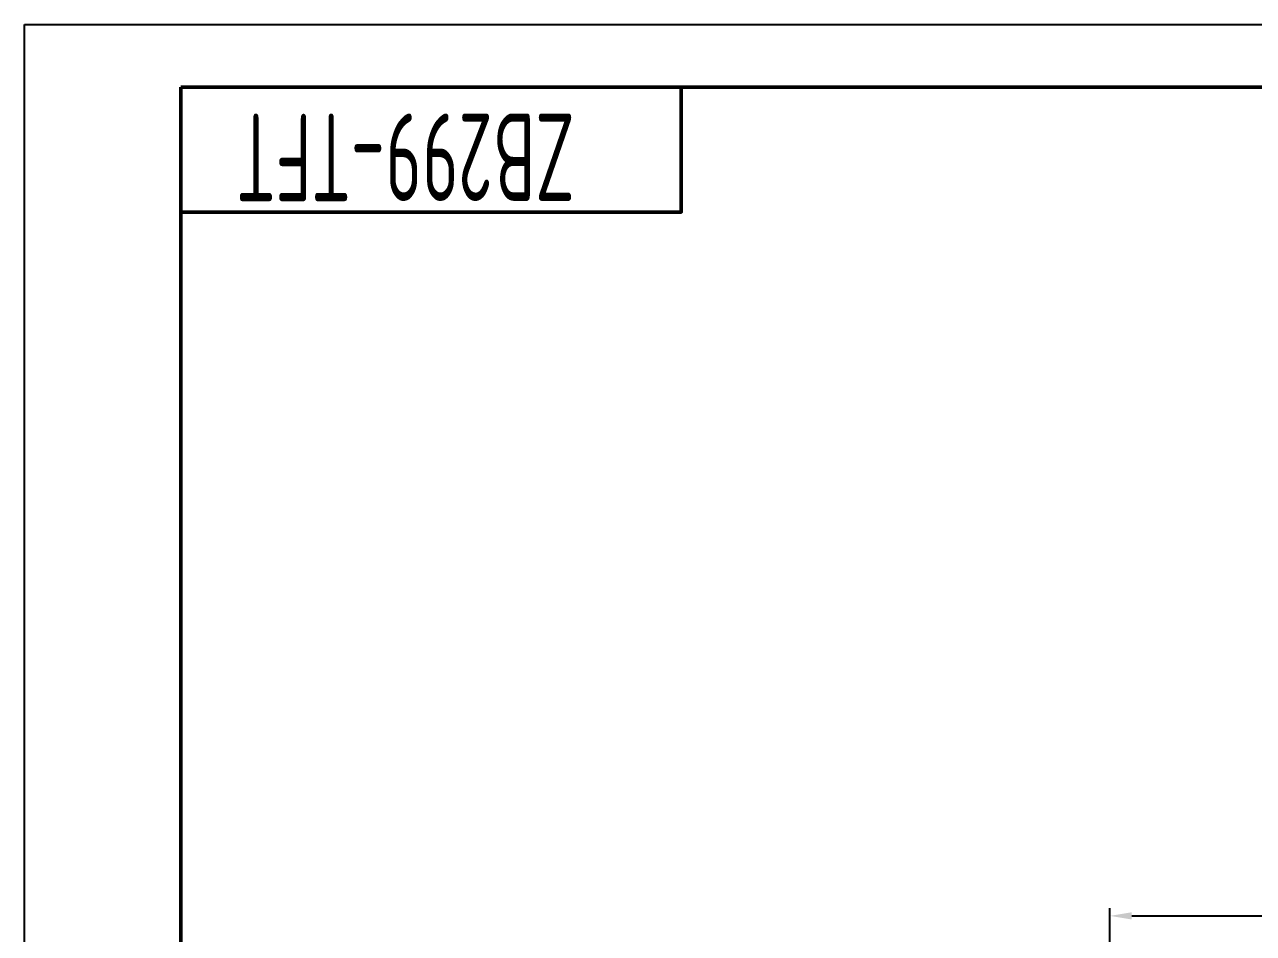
# Model space of a CAD drawing. Header units: millimetres. Extents: x 2768 to 3957, y 940 to 1781.
# Drawn here: x 2768.5 to 2964.9, y 1635.8 to 1781.2 of the extents above; entities that cross this region are included whole.
import ezdxf

# ---------------------------------------------------------------- set-up
doc = ezdxf.new("R2010")
doc.units = ezdxf.units.MM
for name, color, linetype, lineweight in [('尺寸标注', 2, 'Continuous', 25), ('文字标注', 3, 'Continuous', 25), ('粗实线', 7, 'Continuous', 50), ('细实线', 4, 'Continuous', 25)]:
    doc.layers.add(name, color=color, linetype=linetype, lineweight=lineweight)
doc.styles.add('SGW', font='gbenor.shx', dxfattribs={"width": 0.6, "bigfont": 'hztxt.shx'})
doc.dimstyles.new('线性', dxfattribs={"dimtxt": 7, "dimasz": 3.5, "dimexe": 1.25, "dimexo": 0.625, "dimtad": 1, "dimdsep": 46, "dimtxsty": 'SGW', "dimcen": 2.5, "dimadec": 0, "dimazin": 0, "dimtfac": 1, "dimtmove": 0, "dimatfit": 3, "dimfxl": 0, "dimarcsym": 0})

# ---------------------------------------------------------------- blocks, each defined once
blk = doc.blocks.new('*D4')
at = {"layer": 'Defpoints', "color": 0, "transparency": 16777216}
for p in [(3153.99, 1638.62), (2941.99, 1607.22), (3153.99, 1607.22)]:
    blk.add_point(p, dxfattribs=at)
at = {"layer": '尺寸标注', "color": 0, "lineweight": -2, "transparency": 16777216}
for p, q in [((2941.99, 1607.85), (2941.99, 1639.87)), ((3153.99, 1607.85), (3153.99, 1639.87)), ((2945.49, 1638.62), (3150.49, 1638.62))]:
    blk.add_line(p, q, dxfattribs=at)
at = {"layer": '尺寸标注', "color": 0, "transparency": 16777216}
for points in [[(2945.49, 1639.2), (2945.49, 1638.04), (2941.99, 1638.62)], [(3150.49, 1639.2), (3150.49, 1638.04), (3153.99, 1638.62)]]:
    blk.add_solid(points, dxfattribs=at)
at = {"layer": '尺寸标注', "color": 0, "transparency": 16777216, "insert": (3047.99, 1642.75), "char_height": 7, "attachment_point": 5, "style": 'SGW'}
blk.add_mtext('\\M+181A3212%%P0.8', dxfattribs=at)
blk = doc.blocks.new('_DotSmall')
at = {"color": 0, "linetype": 'ByBlock', "const_width": 0.5}
blk.add_lwpolyline([(-0.0625, 0, 1), (0.0625, 0, 1)], format="xyb", close=True, dxfattribs=at)

msp = doc.modelspace()

# ---------------------------------------------------------------- linework, layer by layer
at = {"layer": '粗实线'}
msp.add_line((2793.457, 950.241), (2793.457, 1771.241), dxfattribs=at)
msp.add_lwpolyline([(2793.457, 1771.241), (3947.457, 1771.241), (3947.457, 950.241), (2793.457, 950.241)], dxfattribs=at)
msp.add_lwpolyline([(2793.457, 1771.241), (2873.457, 1771.241), (2873.457, 1751.241), (2793.457, 1751.241)], close=True, dxfattribs=at)
at = {"layer": '细实线'}
msp.add_lwpolyline([(2768.457, 1781.241), (3957.457, 1781.241), (3957.457, 940.241), (2768.457, 940.241)], close=True, dxfattribs=at)

# ---------------------------------------------------------------- texts
at = {"layer": '文字标注', "style": 'SGW', "width": 0.67}
msp.add_text('ZB299-TFT', height=14, rotation=180, dxfattribs=at).set_placement((2856.426, 1767.009))

# ---------------------------------------------------------------- dimensions: what is measured, and where the dimension line sits
at = {"layer": '尺寸标注'}
dim = msp.add_linear_dim(base=(3153.99, 1638.621), p1=(2941.99, 1607.225), p2=(3153.99, 1607.225), text='▲<>%%P0.8', dimstyle='线性', override={"dimldrblk": 'DotSmall'}, dxfattribs=at)
dim.commit()
dim.dimension.update_dxf_attribs({"geometry": '*D4', "text_midpoint": (3047.99, 1642.746)})

doc.saveas('drawing.dxf')
